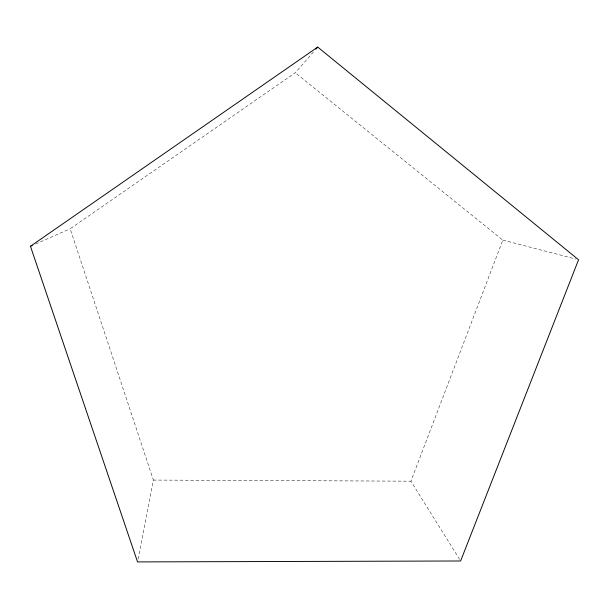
<?xml version="1.0" encoding="UTF-8"?>
<svg xmlns="http://www.w3.org/2000/svg" width="609" height="609" viewBox="0 0 609 609"><rect width="100%" height="100%" fill="white"/><g stroke="black" fill="none" stroke-linecap="round" stroke-linejoin="round"><path stroke-width="0.46" stroke-dasharray="3.04 2.28" d="M138.083 559.123L153.369 480.067L70.157 228.786L295.266 72.745L314.602 50.654M459.605 559.374L410.923 481.179L502.821 240.113L295.266 72.745M35.627 244.003L70.157 228.786M153.369 480.067L410.923 481.179M502.821 240.113L575.809 259.046"/><path stroke-width="0.91" d="M315.85 49.222L317.723 47.091L578.55 259.761L460.61 560.988L137.543 561.909L30.45 246.287L317.723 47.091M30.45 246.287L32.178 245.526"/></g></svg>
